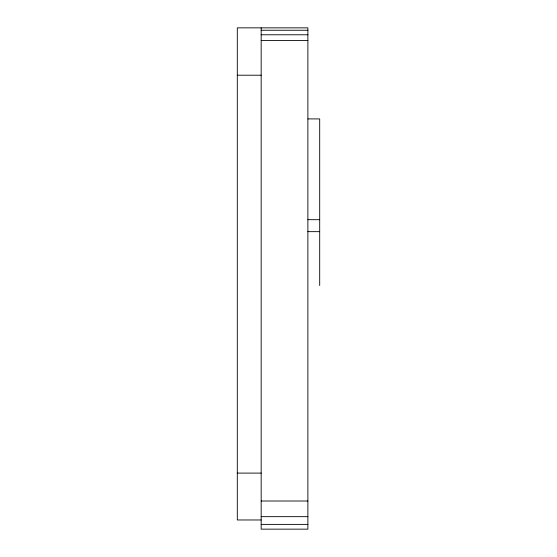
<?xml version="1.0" encoding="UTF-8"?>
<svg xmlns="http://www.w3.org/2000/svg" width="557" height="557" viewBox="0 0 557 557"><rect width="100%" height="100%" fill="white"/><g stroke="black" fill="none" stroke-linecap="round" stroke-linejoin="round"><path stroke-width="0.84" d="M261.17 30.252L307.882 30.252M261.17 34.778L307.882 34.778M261.17 40.438L307.882 40.438M237.303 75.216L261.17 75.216M307.882 118.913L319.697 118.913L319.697 285.546M307.882 219.681L319.697 219.681M307.882 231.649L319.697 231.649M237.303 473.095L261.17 473.095M261.17 501.015L307.882 501.015M261.17 516.659L307.882 516.659M261.17 519.973L237.303 519.973L237.303 27.85L307.882 27.85L307.882 529.15L261.17 529.15L261.17 27.85M261.17 524.388L307.882 524.388"/></g></svg>
